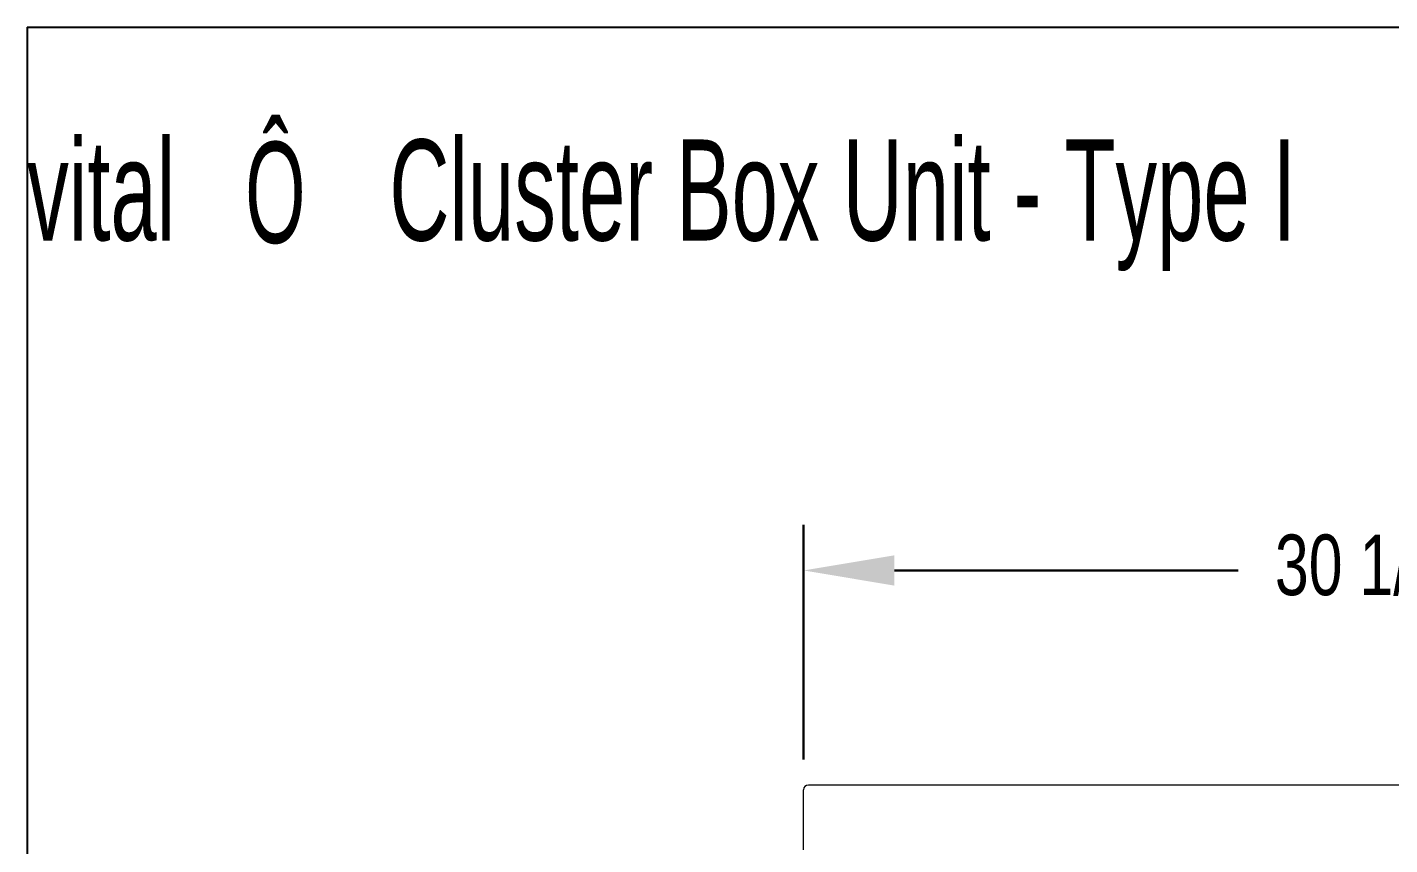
# Paper-space layout 'Layout1' of a CAD drawing. Header units: inches. Extents: x 1.4 to 42.2, y 1.7 to 32.5.
# Drawn here: x 1.43 to 9.86, y 27.42 to 32.48 of the extents above; entities that cross this region are included whole.
import ezdxf
from ezdxf.enums import TextEntityAlignment as Align

# ---------------------------------------------------------------- set-up
doc = ezdxf.new("R2010")
doc.units = ezdxf.units.IN
doc.header["$MEASUREMENT"] = 0
doc.layers.add('BORDER', color=179, linetype='Continuous')
doc.layers.add('SLD-0', color=179, linetype='Continuous')
doc.layers.add('DIM', color=179, linetype='Continuous', lineweight=30)
doc.styles.add('SLDTEXTSTYLE0', font='TXT', dxfattribs={"width": 0.821468})
doc.styles.add('SLDTEXTSTYLE5', font='TXT', dxfattribs={"width": 0.575027})
doc.styles.add('SLDTEXTSTYLE6', font='TXT', dxfattribs={"width": 0.616101})
doc.styles.add('SLDTEXTSTYLE7', font='TXT', dxfattribs={"width": 0.75})
doc.dimstyles.new('SLDDIMSTYLE1', dxfattribs={"dimtxt": 0.375, "dimasz": 0.13, "dimexe": 0, "dimexo": 0.0625, "dimgap": 0.09375, "dimtad": 0, "dimtih": 1, "dimtoh": 1, "dimdec": 0, "dimlfac": 4, "dimrnd": 1e-09, "dimzin": 12, "dimdsep": 46, "dimtxsty": 'SLDTEXTSTYLE0', "dimblk1": 'NONE', "dimblk2": 'NONE', "dimsah": 1, "dimcen": 0.09, "dimadec": 0, "dimazin": 3, "dimtfac": 1, "dimtdec": 3, "dimtofl": 0, "dimtmove": 0, "dimatfit": 3, "dimldrblk": 'NONE', "dimfxl": 0, "dimfrac": 2, "dimtolj": 1, "dimtzin": 12, "dimarcsym": 0})

# ---------------------------------------------------------------- blocks, each defined once
blk = doc.blocks.new('CUTSHEET A-SIZE BORDER')
at = {"layer": 'BORDER'}
for q in [(10.325, 7.825), (0.125, 0.125)]:
    blk.add_line((0.125, 7.825), q, dxfattribs=at)
at = {"layer": 'BORDER', "color": 179, "style": 'SLDTEXTSTYLE6', "width": 0.616101, "flags": 1}
blk.add_attdef('SHTSIZE', text='', height=0.18, dxfattribs=at).set_placement((7.6081, 4.9473), align=Align.BOTTOM_LEFT)
at = {"layer": 'BORDER', "color": 179, "style": 'SLDTEXTSTYLE5', "width": 0.575027}
for tag, height, p in [('DESC1', 0.125, (6.6112, 1.4391)), ('MODEL', 0.125, (8.8487, 0.941)), ('REV', 0.125, (10.0224, 0.941)), ('SCALE', 0.125, (9.0168, 0.696)), ('NDATE', 0.1, (9.6201, 0.6784)), ('DRWNO', 0.125, (8.8746, 0.2997))]:
    blk.add_attdef(tag, text='', height=height, dxfattribs=at).set_placement(p, align=Align.BOTTOM_LEFT)
at = {"layer": 'BORDER', "color": 179, "flags": 1}
for tag in ['ECN_DSC', 'REVRELDT', 'RAPPDATE', 'RAPPBY', 'LDATE', 'REVBY']:
    blk.add_attdef(tag, (0, 0), '', height=1, dxfattribs=at)
at = {"layer": 'BORDER', "color": 179}
for tag in ['DESC2', 'NDWNBY']:
    blk.add_attdef(tag, (0, 0), '', height=1, dxfattribs=at)
blk = doc.blocks.new('SW_NOTE_1')
at = {"layer": 'SLD-0', "color": 0, "char_height": 0.625, "attachment_point": 1}
for s, insert, style in [('Ô', (1.3481, 0.7909), 'SLDTEXTSTYLE5'), ('vital', (0, 0.8057), 'SLDTEXTSTYLE6'), ('Cluster Box Unit - Type I', (2.2405, 0.8057), 'SLDTEXTSTYLE6')]:
    blk.add_mtext(s, dxfattribs=dict(at, insert=insert, style=style))
blk = doc.blocks.new('_D_16')
at = {"layer": 'DIM'}
for p, q in [((6.2319, 27.9485), (6.2319, 29.3995)), ((13.8469, 27.9485), (13.8469, 29.3995)), ((6.7944, 29.1183), (8.9215, 29.1183)), ((13.2844, 29.1183), (11.1448, 29.1183))]:
    blk.add_line(p, q, dxfattribs=at)
for points in [[(6.7944, 29.212), (6.7944, 29.0245), (6.2319, 29.1183)], [(13.2844, 29.212), (13.2844, 29.0245), (13.8469, 29.1183)]]:
    blk.add_solid(points, dxfattribs=at)
at = {"layer": 'DIM', "insert": (9.1482, 29.3404), "char_height": 0.375, "attachment_point": 1, "style": 'SLDTEXTSTYLE7'}
blk.add_mtext('30 1/2"', dxfattribs=at)
blk = doc.blocks.new('_NONE')

psp = doc.layouts.get("Layout1")

# ---------------------------------------------------------------- linework, layer by layer
at = {"layer": 'SLD-0', "color": 179, "linetype": 'Continuous', "lineweight": 15}
for p, q in [((6.2319, 27.4523), (6.2319, 27.7616)), ((6.2644, 27.791), (6.2619, 27.791)), ((13.8144, 27.791), (6.2644, 27.791)), ((6.2319, 27.3899), (6.2319, 27.4523))]:
    psp.add_line(p, q, dxfattribs=at)
psp.add_arc((6.2619, 27.761), 0.03, 89.98358, 179.98357, dxfattribs=at)

# ---------------------------------------------------------------- block references
at = {"color": 7, "linetype": 'Continuous', "xscale": 4, "yscale": 4, "zscale": 4}
psp.add_blockref('CUTSHEET A-SIZE BORDER', (0.9289, 1.1786), dxfattribs=at)
at = {"layer": 'SLD-0'}
psp.add_blockref('SW_NOTE_1', (1.4289, 30.9785), dxfattribs=at)

# ---------------------------------------------------------------- dimensions: what is measured, and where the dimension line sits
at = {"layer": 'DIM'}
dim = psp.add_linear_dim(base=(6.2319, 29.1183), p1=(13.8469, 27.761), p2=(6.2319, 27.761), text='30 1/2""', dimstyle='SLDDIMSTYLE1', dxfattribs=at)
dim.commit()
dim.dimension.update_dxf_attribs({"geometry": '_D_16', "text_midpoint": (10.0331, 29.1183), "dimtype": 160})

doc.saveas('drawing.dxf')
